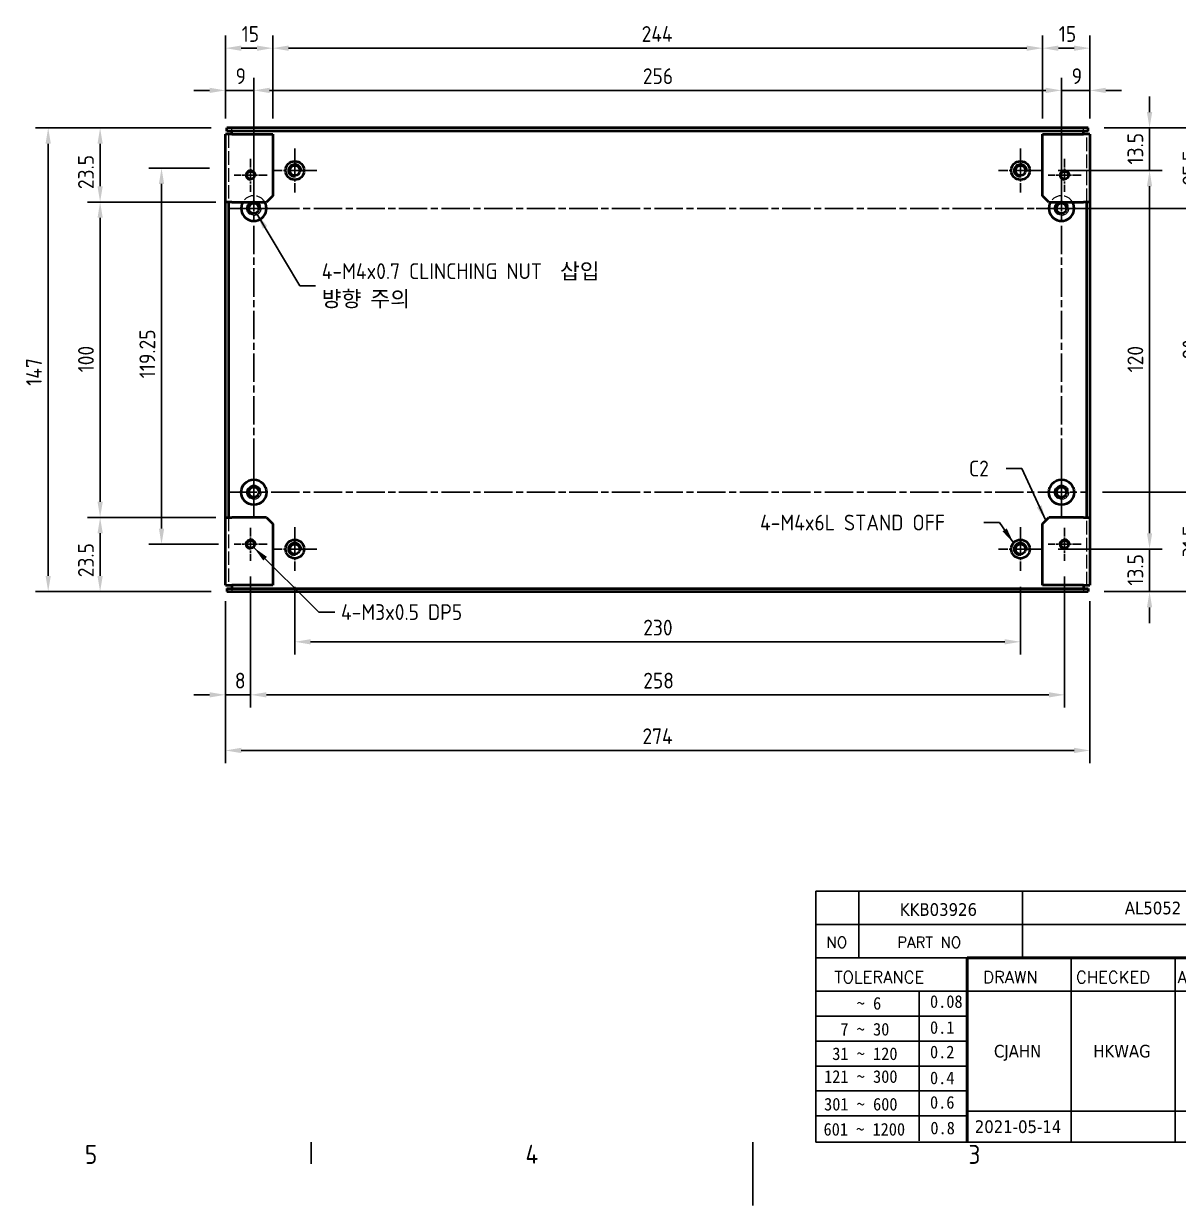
# Model space of a CAD drawing. Header units: millimetres. Extents: x 0 to 840, y 0 to 594.
# Drawn here: x 188.9 to 554.9, y 0 to 374.6 of the extents above; entities that cross this region are included whole.
import ezdxf
from ezdxf.enums import TextEntityAlignment as Align

# ---------------------------------------------------------------- set-up
doc = ezdxf.new("R2010")
doc.units = ezdxf.units.MM
doc.header["$LTSCALE"] = 2
doc.linetypes.add('CHAIN', pattern=[0.3543, 0.2362, -0.0295, 0.0591, -0.0295])
doc.linetypes.add('DASHED', pattern=[0.2067, 0.1654, -0.0413])
doc.layers.get('0').update_dxf_attribs({"color": 3, "lineweight": 25})
for name, color, linetype, lineweight in [('가려진 것(ISO)', 2, 'DASHED', 18), ('가시적인 것(ISO)', 3, 'Continuous', 40), ('가시적인 좁은 것(ISO)', 3, 'Continuous', 35), ('경계(ISO)', 7, 'Continuous', 25), ('기호(ISO)', 5, 'Continuous', 25), ('제목(ISO)', 5, 'Continuous', 50), ('중심 표식(ISO)', 1, 'Continuous', 25), ('중심선(ISO)', 1, 'Continuous', 25), ('치수(ISO)', 2, 'Continuous', 25)]:
    doc.layers.add(name, color=color, linetype=linetype, lineweight=lineweight)
doc.styles.add('HAN_291', font='')
doc.styles.add('RC_284', font='ROMANC.shx')
doc.styles.add('RC_287', font='ROMANC.shx')
doc.styles.add('문자 텍스트_PSTEK_POSCO', font='isocp.shx')
doc.styles.add('치수 텍스트_PSTEK_POSCO', font='isocp.shx')
doc.styles.add('텍스트 스타일198', font='tahoma.ttf')
doc.styles.get('HAN_291').set_extended_font_data('GulimChe')
doc.dimstyles.new('치수_PSTEK_POSCO', dxfattribs={"dimscale": 2, "dimtxt": 2.5, "dimasz": 2.5, "dimexe": 2, "dimexo": 2.5, "dimgap": 1, "dimtad": 1, "dimrnd": 1e-08, "dimdsep": 46, "dimtxsty": '치수 텍스트_PSTEK_POSCO', "dimcen": 0.09, "dimdle": 10, "dimclrd": 7, "dimclre": 7, "dimclrt": 2, "dimadec": 1, "dimazin": 2, "dimtfac": 1, "dimtmove": 0, "dimatfit": 3, "dimfxl": 0, "dimtolj": 1, "dimlwd": -1, "dimlwe": -1, "dimarcsym": 0})
doc.dimstyles.new('치수_PSTEK_POSCO$7', dxfattribs={"dimscale": 2, "dimtxt": 2.5, "dimasz": 2.5, "dimexe": 2, "dimexo": 2.5, "dimgap": 1, "dimtad": 1, "dimrnd": 1e-08, "dimdsep": 46, "dimtxsty": '치수 텍스트_PSTEK_POSCO', "dimcen": 0.09, "dimdle": 10, "dimclrd": 7, "dimclre": 7, "dimclrt": 2, "dimadec": 1, "dimazin": 2, "dimtfac": 1, "dimtmove": 0, "dimatfit": 3, "dimfxl": 0, "dimtolj": 1, "dimlwd": -1, "dimlwe": -1, "dimarcsym": 0})

# ---------------------------------------------------------------- blocks, each defined once
blk = doc.blocks.new('경계 Default Border')
at = {"layer": '경계(ISO)'}
blk.add_line((140, 10), (140, 6.6), dxfattribs=at)
at = {"layer": '경계(ISO)', "flags": 128}
blk.add_lwpolyline([(210, 0), (210, 10)], dxfattribs=at)
at = {"layer": '경계(ISO)', "color": 2, "char_height": 3, "attachment_point": 7, "style": '문자 텍스트_PSTEK_POSCO'}
for s, insert in [('5', (104.14, 6.57)), ('4', (173.97, 6.6)), ('3', (244.17, 6.57))]:
    blk.add_mtext(s, dxfattribs=dict(at, insert=insert))
blk = doc.blocks.new('제목 블록 PSTEK')
at = {"color": 180}
for p, q in [((182.48, 11.79), (182.48, 51.57)), ((182.48, 51.57), (372.48, 51.57)), ((189.27, 51.57), (189.27, 41.01)), ((215.22, 41.01), (215.22, 51.57)), ((182.48, 46.29), (372.48, 46.29)), ((182.48, 41.01), (206.45, 41.01)), ((222.94, 11.79), (222.94, 41.01)), ((239.43, 11.79), (239.43, 41.01)), ((182.48, 35.73), (206.45, 35.73)), ((198.86, 12.03), (198.86, 35.73)), ((206.45, 35.73), (372.48, 35.73)), ((182.48, 31.78), (206.45, 31.78)), ((182.48, 27.83), (206.45, 27.83)), ((182.48, 23.88), (206.45, 23.88)), ((182.48, 19.93), (206.45, 19.93)), ((182.48, 15.98), (206.45, 15.98)), ((206.45, 16.74), (255.92, 16.74)), ((182.48, 11.79), (372.48, 11.79))]:
    blk.add_line(p, q, dxfattribs=at)
at = {"color": 7, "lineweight": 50}
for p, q in [((206.45, 11.79), (206.45, 41.01)), ((206.45, 41.01), (372.48, 41.01))]:
    blk.add_line(p, q, dxfattribs=at)
at = {"layer": '제목(ISO)', "lineweight": 18}
blk.add_line((182.48, 35.73), (182.48, 11.79), dxfattribs=at)
at = {"color": 2}
for s, height, style, p in [('NO', 1.742, 'RC_284', (184.14, 42.62)), ('PART NO', 1.742, 'RC_284', (195.34, 42.62)), (' TOLERANCE', 1.9, 'RC_287', (184.09, 37.01)), ('DRAWN', 1.9, 'RC_287', (208.98, 37.01)), ('CHECKED', 1.9, 'RC_287', (223.69, 37.01)), ('APPROVED', 1.9, 'RC_287', (239.78, 37.01)), ('    ~ 6', 2, 'HAN_291', (183.77, 32.82)), ('0.08', 2, 'HAN_291', (200.55, 33.1)), ('  7 ~ 30', 2, 'HAN_291', (183.77, 28.71)), ('0.1', 2, 'HAN_291', (200.55, 28.99)), (' 31 ~ 120', 2, 'HAN_291', (183.77, 24.83)), ('0.2', 2, 'HAN_291', (200.55, 25.11)), ('121 ~ 300', 2, 'HAN_291', (183.77, 21.21)), ('0.4', 2, 'HAN_291', (200.55, 21)), ('301 ~ 600', 2, 'HAN_291', (183.77, 16.83)), ('0.6', 2, 'HAN_291', (200.55, 17.12)), ('0.8', 2, 'HAN_291', (200.61, 13.06)), ('601 ~ 1200', 2, 'HAN_291', (183.68, 12.85))]:
    blk.add_text(s, height=height, dxfattribs=dict(at, style=style)).set_placement(p)
at = {"layer": '제목(ISO)', "color": 7, "style": '텍스트 스타일198'}
for tag, p in [('부품_번호_001', (195.78, 47.68)), ('설명_001', (231.43, 47.92)), ('재질_001', (290.6, 47.93)), ("3._Q'TY_001", (312.71, 47.92)), ('질량\\P3;_001', (350.3, 48.16)), ('1._MODEL_NAME_001', (326.77, 37.52)), ('제목_001', (338.15, 32.12)), ('부품_번호_001', (334.44, 26.81)), ('설계자_001', (210.68, 25.23)), ('점검자_001', (226.43, 25.23)), ('프로젝트_001', (275.49, 18.27)), ('시트_크기_001', (260.81, 14.84)), ('프로젝트_002', (270.95, 14.85)), ('작성_날짜_001', (207.65, 13.27)), ('프로젝트_003', (285.25, 11.42))]:
    blk.add_attdef(tag, p, '', height=2, dxfattribs=at)
for tag, p in [('4._COLOR', (327.68, 48.93)), ('엔지니어링_승인자', (247.67, 26.23)), ('점검_날짜', (231.18, 14.27)), ('엔지니어링_승인_날짜', (247.67, 14.27))]:
    blk.add_attdef(tag, text='', height=2, dxfattribs=at).set_placement(p, align=Align.MIDDLE_CENTER)
blk = doc.blocks.new('*D26')
at = {"layer": 'Defpoints', "color": 0}
for p in [(274.83, 201.1), (504.83, 201.1), (274.83, 178.65)]:
    blk.add_point(p, dxfattribs=at)
at = {"layer": '치수(ISO)', "color": 7}
for p, q in [((274.83, 196.1), (274.83, 174.65)), ((504.83, 196.1), (504.83, 174.65)), ((499.83, 178.65), (279.83, 178.65))]:
    blk.add_line(p, q, dxfattribs=at)
for points in [[(279.83, 179.48), (279.83, 177.81), (274.83, 178.65)], [(499.83, 179.48), (499.83, 177.81), (504.83, 178.65)]]:
    blk.add_solid(points, dxfattribs=at)
at = {"layer": '치수(ISO)', "color": 2, "insert": (385.26, 183.15), "char_height": 5, "attachment_point": 4, "style": '치수 텍스트_PSTEK_POSCO'}
blk.add_mtext('\\A1;230', dxfattribs=at)
blk = doc.blocks.new('*D36')
at = {"layer": 'Defpoints', "color": 0}
for p in [(260.83, 204.32), (518.83, 204.32), (518.83, 161.84)]:
    blk.add_point(p, dxfattribs=at)
at = {"layer": '치수(ISO)', "color": 7}
for p, q in [((260.83, 199.32), (260.83, 157.84)), ((518.83, 199.32), (518.83, 157.84)), ((265.83, 161.84), (513.83, 161.84))]:
    blk.add_line(p, q, dxfattribs=at)
for points in [[(265.83, 162.67), (265.83, 161.01), (260.83, 161.84)], [(513.83, 162.67), (513.83, 161.01), (518.83, 161.84)]]:
    blk.add_solid(points, dxfattribs=at)
at = {"layer": '치수(ISO)', "color": 2, "insert": (385.26, 166.34), "char_height": 5, "attachment_point": 4, "style": '치수 텍스트_PSTEK_POSCO'}
blk.add_mtext('\\A1;258', dxfattribs=at)
blk = doc.blocks.new('*D37')
at = {"layer": 'Defpoints', "color": 0}
for p in [(252.83, 196.55), (526.83, 196.55), (526.83, 144.21)]:
    blk.add_point(p, dxfattribs=at)
at = {"layer": '치수(ISO)', "color": 7}
for p, q in [((252.83, 191.55), (252.83, 140.21)), ((526.83, 191.55), (526.83, 140.21)), ((257.83, 144.21), (521.83, 144.21))]:
    blk.add_line(p, q, dxfattribs=at)
for points in [[(257.83, 145.04), (257.83, 143.37), (252.83, 144.21)], [(521.83, 145.04), (521.83, 143.37), (526.83, 144.21)]]:
    blk.add_solid(points, dxfattribs=at)
at = {"layer": '치수(ISO)', "color": 2, "insert": (385.01, 148.71), "char_height": 5, "attachment_point": 4, "style": '치수 텍스트_PSTEK_POSCO'}
blk.add_mtext('\\A1;274', dxfattribs=at)
blk = doc.blocks.new('*D38')
at = {"layer": 'Defpoints', "color": 0}
for p in [(252.83, 328.8), (232.58, 209.55), (255.6, 209.55)]:
    blk.add_point(p, dxfattribs=at)
at = {"layer": '치수(ISO)', "color": 7}
for p, q in [((247.83, 328.8), (228.58, 328.8)), ((232.58, 323.8), (232.58, 214.55)), ((250.6, 209.55), (228.58, 209.55))]:
    blk.add_line(p, q, dxfattribs=at)
for points in [[(231.75, 323.8), (233.42, 323.8), (232.58, 328.8)], [(231.75, 214.55), (233.42, 214.55), (232.58, 209.55)]]:
    blk.add_solid(points, dxfattribs=at)
at = {"layer": '치수(ISO)', "color": 2, "insert": (228.08, 262.19), "char_height": 5, "attachment_point": 4, "rotation": 90, "style": '치수 텍스트_PSTEK_POSCO'}
blk.add_mtext('\\A1;119.25', dxfattribs=at)
blk = doc.blocks.new('*D39')
at = {"layer": 'Defpoints', "color": 0}
for p in [(517.83, 353.45), (261.83, 316.05), (517.83, 316.05)]:
    blk.add_point(p, dxfattribs=at)
at = {"layer": '치수(ISO)', "color": 7}
for p, q in [((261.83, 321.05), (261.83, 357.45)), ((517.83, 321.05), (517.83, 357.45)), ((266.83, 353.45), (512.83, 353.45))]:
    blk.add_line(p, q, dxfattribs=at)
for points in [[(266.83, 354.28), (266.83, 352.61), (261.83, 353.45)], [(512.83, 354.28), (512.83, 352.61), (517.83, 353.45)]]:
    blk.add_solid(points, dxfattribs=at)
at = {"layer": '치수(ISO)', "color": 2, "insert": (385.14, 357.95), "char_height": 5, "attachment_point": 4, "style": '치수 텍스트_PSTEK_POSCO'}
blk.add_mtext('\\A1;256', dxfattribs=at)
blk = doc.blocks.new('*D40')
at = {"layer": 'Defpoints', "color": 0}
for p in [(260.83, 204.32), (252.83, 196.55), (260.83, 161.84)]:
    blk.add_point(p, dxfattribs=at)
at = {"layer": '치수(ISO)', "color": 7}
for p, q in [((260.83, 199.32), (260.83, 157.84)), ((252.83, 191.55), (252.83, 157.84)), ((247.83, 161.84), (242.83, 161.84)), ((252.83, 161.84), (260.83, 161.84)), ((265.83, 161.84), (270.83, 161.84))]:
    blk.add_line(p, q, dxfattribs=at)
for points in [[(247.83, 162.67), (247.83, 161.01), (252.83, 161.84)], [(265.83, 162.67), (265.83, 161.01), (260.83, 161.84)]]:
    blk.add_solid(points, dxfattribs=at)
at = {"layer": '치수(ISO)', "color": 2, "insert": (255.83, 166.34), "char_height": 5, "attachment_point": 4, "style": '치수 텍스트_PSTEK_POSCO'}
blk.add_mtext('\\A1;8', dxfattribs=at)
blk = doc.blocks.new('*D41')
at = {"layer": 'Defpoints', "color": 0}
for p in [(252.83, 353.45), (252.83, 339.55), (261.83, 316.05)]:
    blk.add_point(p, dxfattribs=at)
at = {"layer": '치수(ISO)', "color": 7}
for p, q in [((252.83, 344.55), (252.83, 357.45)), ((261.83, 321.05), (261.83, 357.45)), ((247.83, 353.45), (242.83, 353.45)), ((261.83, 353.45), (252.83, 353.45)), ((266.83, 353.45), (271.83, 353.45))]:
    blk.add_line(p, q, dxfattribs=at)
for points in [[(247.83, 354.28), (247.83, 352.61), (252.83, 353.45)], [(266.83, 354.28), (266.83, 352.61), (261.83, 353.45)]]:
    blk.add_solid(points, dxfattribs=at)
at = {"layer": '치수(ISO)', "color": 2, "insert": (256.05, 357.95), "char_height": 5, "attachment_point": 4, "style": '치수 텍스트_PSTEK_POSCO'}
blk.add_mtext('\\A1;9', dxfattribs=at)
blk = doc.blocks.new('*D42')
at = {"layer": 'Defpoints', "color": 0}
for p in [(526.83, 353.45), (526.83, 339.55), (517.83, 316.05)]:
    blk.add_point(p, dxfattribs=at)
at = {"layer": '치수(ISO)', "color": 7}
for p, q in [((517.83, 321.05), (517.83, 357.45)), ((526.83, 344.55), (526.83, 357.45)), ((512.83, 353.45), (507.83, 353.45)), ((517.83, 353.45), (526.83, 353.45)), ((531.83, 353.45), (536.83, 353.45))]:
    blk.add_line(p, q, dxfattribs=at)
for points in [[(512.83, 354.28), (512.83, 352.61), (517.83, 353.45)], [(531.83, 354.28), (531.83, 352.61), (526.83, 353.45)]]:
    blk.add_solid(points, dxfattribs=at)
at = {"layer": '치수(ISO)', "color": 2, "insert": (521.05, 357.95), "char_height": 5, "attachment_point": 4, "style": '치수 텍스트_PSTEK_POSCO'}
blk.add_mtext('\\A1;9', dxfattribs=at)
blk = doc.blocks.new('*D43')
at = {"layer": 'Defpoints', "color": 0}
for p in [(267.83, 366.83), (252.83, 339.55), (267.83, 339.55)]:
    blk.add_point(p, dxfattribs=at)
at = {"layer": '치수(ISO)', "color": 7}
for p, q in [((252.83, 344.55), (252.83, 370.83)), ((267.83, 344.55), (267.83, 370.83)), ((257.83, 366.83), (262.83, 366.83))]:
    blk.add_line(p, q, dxfattribs=at)
for points in [[(257.83, 367.66), (257.83, 365.99), (252.83, 366.83)], [(262.83, 367.66), (262.83, 365.99), (267.83, 366.83)]]:
    blk.add_solid(points, dxfattribs=at)
at = {"layer": '치수(ISO)', "color": 2, "insert": (257.97, 371.33), "char_height": 5, "attachment_point": 4, "style": '치수 텍스트_PSTEK_POSCO'}
blk.add_mtext('\\A1;15', dxfattribs=at)
blk = doc.blocks.new('*D44')
at = {"layer": 'Defpoints', "color": 0}
for p in [(511.83, 366.83), (267.83, 339.55), (511.83, 339.55)]:
    blk.add_point(p, dxfattribs=at)
at = {"layer": '치수(ISO)', "color": 7}
for p, q in [((267.83, 344.55), (267.83, 370.83)), ((511.83, 344.55), (511.83, 370.83)), ((272.83, 366.83), (506.83, 366.83))]:
    blk.add_line(p, q, dxfattribs=at)
for points in [[(272.83, 367.66), (272.83, 365.99), (267.83, 366.83)], [(506.83, 367.66), (506.83, 365.99), (511.83, 366.83)]]:
    blk.add_solid(points, dxfattribs=at)
at = {"layer": '치수(ISO)', "color": 2, "insert": (384.76, 371.33), "char_height": 5, "attachment_point": 4, "style": '치수 텍스트_PSTEK_POSCO'}
blk.add_mtext('\\A1;244', dxfattribs=at)
blk = doc.blocks.new('*D45')
at = {"layer": 'Defpoints', "color": 0}
for p in [(526.83, 366.83), (511.83, 339.55), (526.83, 339.55)]:
    blk.add_point(p, dxfattribs=at)
at = {"layer": '치수(ISO)', "color": 7}
for p, q in [((511.83, 344.55), (511.83, 370.83)), ((526.83, 344.55), (526.83, 370.83)), ((516.83, 366.83), (521.83, 366.83))]:
    blk.add_line(p, q, dxfattribs=at)
for points in [[(516.83, 367.66), (516.83, 365.99), (511.83, 366.83)], [(521.83, 367.66), (521.83, 365.99), (526.83, 366.83)]]:
    blk.add_solid(points, dxfattribs=at)
at = {"layer": '치수(ISO)', "color": 2, "insert": (516.97, 371.33), "char_height": 5, "attachment_point": 4, "style": '치수 텍스트_PSTEK_POSCO'}
blk.add_mtext('\\A1;15', dxfattribs=at)
blk = doc.blocks.new('*D46')
at = {"layer": 'Defpoints', "color": 0}
for p in [(213.12, 218.05), (254.83, 218.05), (253.33, 194.55)]:
    blk.add_point(p, dxfattribs=at)
at = {"layer": '치수(ISO)', "color": 7}
for p, q in [((249.83, 218.05), (209.12, 218.05)), ((213.12, 199.55), (213.12, 213.05)), ((248.33, 194.55), (209.12, 194.55))]:
    blk.add_line(p, q, dxfattribs=at)
for points in [[(212.29, 213.05), (213.95, 213.05), (213.12, 218.05)], [(212.29, 199.55), (213.95, 199.55), (213.12, 194.55)]]:
    blk.add_solid(points, dxfattribs=at)
at = {"layer": '치수(ISO)', "color": 2, "insert": (208.62, 199.11), "char_height": 5, "attachment_point": 4, "rotation": 90, "style": '치수 텍스트_PSTEK_POSCO'}
blk.add_mtext('\\A1;23.5', dxfattribs=at)
blk = doc.blocks.new('*D47')
at = {"layer": 'Defpoints', "color": 0}
for p in [(213.12, 318.05), (254.83, 318.05), (254.83, 218.05)]:
    blk.add_point(p, dxfattribs=at)
at = {"layer": '치수(ISO)', "color": 7}
for p, q in [((249.83, 318.05), (209.12, 318.05)), ((213.12, 223.05), (213.12, 313.05)), ((249.83, 218.05), (209.12, 218.05))]:
    blk.add_line(p, q, dxfattribs=at)
for points in [[(212.29, 313.05), (213.95, 313.05), (213.12, 318.05)], [(212.29, 223.05), (213.95, 223.05), (213.12, 218.05)]]:
    blk.add_solid(points, dxfattribs=at)
at = {"layer": '치수(ISO)', "color": 2, "insert": (208.62, 264.07), "char_height": 5, "attachment_point": 4, "rotation": 90, "style": '치수 텍스트_PSTEK_POSCO'}
blk.add_mtext('\\A1;100', dxfattribs=at)
blk = doc.blocks.new('*D48')
at = {"layer": 'Defpoints', "color": 0}
for p in [(213.12, 341.55), (253.33, 341.55), (254.83, 318.05)]:
    blk.add_point(p, dxfattribs=at)
at = {"layer": '치수(ISO)', "color": 7}
for p, q in [((248.33, 341.55), (209.12, 341.55)), ((213.12, 323.05), (213.12, 336.55)), ((249.83, 318.05), (209.12, 318.05))]:
    blk.add_line(p, q, dxfattribs=at)
for points in [[(212.29, 336.55), (213.95, 336.55), (213.12, 341.55)], [(212.29, 323.05), (213.95, 323.05), (213.12, 318.05)]]:
    blk.add_solid(points, dxfattribs=at)
at = {"layer": '치수(ISO)', "color": 2, "insert": (208.62, 322.15), "char_height": 5, "attachment_point": 4, "rotation": 90, "style": '치수 텍스트_PSTEK_POSCO'}
blk.add_mtext('\\A1;23.5', dxfattribs=at)
blk = doc.blocks.new('*D49')
at = {"layer": 'Defpoints', "color": 0}
for p in [(196.66, 341.55), (253.33, 341.55), (253.33, 194.55)]:
    blk.add_point(p, dxfattribs=at)
at = {"layer": '치수(ISO)', "color": 7}
for p, q in [((248.33, 341.55), (192.66, 341.55)), ((196.66, 199.55), (196.66, 336.55)), ((248.33, 194.55), (192.66, 194.55))]:
    blk.add_line(p, q, dxfattribs=at)
for points in [[(195.83, 336.55), (197.49, 336.55), (196.66, 341.55)], [(195.83, 199.55), (197.49, 199.55), (196.66, 194.55)]]:
    blk.add_solid(points, dxfattribs=at)
at = {"layer": '치수(ISO)', "color": 2, "insert": (192.16, 259.8), "char_height": 5, "attachment_point": 4, "rotation": 90, "style": '치수 텍스트_PSTEK_POSCO'}
blk.add_mtext('\\A1;147', dxfattribs=at)
blk = doc.blocks.new('*D54')
at = {"layer": 'Defpoints', "color": 0}
for p in [(517.83, 316.05), (563.2, 316.05), (525.83, 226.05)]:
    blk.add_point(p, dxfattribs=at)
at = {"layer": '치수(ISO)', "color": 7}
for p, q in [((522.83, 316.05), (567.2, 316.05)), ((563.2, 231.05), (563.2, 311.05)), ((530.83, 226.05), (567.2, 226.05))]:
    blk.add_line(p, q, dxfattribs=at)
for points in [[(562.37, 311.05), (564.04, 311.05), (563.2, 316.05)], [(562.37, 231.05), (564.04, 231.05), (563.2, 226.05)]]:
    blk.add_solid(points, dxfattribs=at)
at = {"layer": '치수(ISO)', "color": 2, "insert": (558.7, 268.2), "char_height": 5, "attachment_point": 4, "rotation": 90, "style": '치수 텍스트_PSTEK_POSCO'}
blk.add_mtext('\\A1;90', dxfattribs=at)
blk = doc.blocks.new('*D55')
at = {"layer": 'Defpoints', "color": 0}
for p in [(526.33, 341.55), (517.83, 316.05), (563.2, 316.05)]:
    blk.add_point(p, dxfattribs=at)
at = {"layer": '치수(ISO)', "color": 7}
for p, q in [((531.33, 341.55), (567.2, 341.55)), ((563.2, 336.55), (563.2, 321.05)), ((522.83, 316.05), (567.2, 316.05))]:
    blk.add_line(p, q, dxfattribs=at)
for points in [[(562.37, 336.55), (564.04, 336.55), (563.2, 341.55)], [(562.37, 321.05), (564.04, 321.05), (563.2, 316.05)]]:
    blk.add_solid(points, dxfattribs=at)
at = {"layer": '치수(ISO)', "color": 2, "insert": (558.7, 323.38), "char_height": 5, "attachment_point": 4, "rotation": 90, "style": '치수 텍스트_PSTEK_POSCO'}
blk.add_mtext('\\A1;25.5', dxfattribs=at)
blk = doc.blocks.new('*D56')
at = {"layer": 'Defpoints', "color": 0}
for p in [(525.83, 226.05), (526.33, 194.55), (563.2, 194.55)]:
    blk.add_point(p, dxfattribs=at)
at = {"layer": '치수(ISO)', "color": 7}
for p, q in [((530.83, 226.05), (567.2, 226.05)), ((563.2, 221.05), (563.2, 199.55)), ((531.33, 194.55), (567.2, 194.55))]:
    blk.add_line(p, q, dxfattribs=at)
for points in [[(562.37, 221.05), (564.04, 221.05), (563.2, 226.05)], [(562.37, 199.55), (564.04, 199.55), (563.2, 194.55)]]:
    blk.add_solid(points, dxfattribs=at)
at = {"layer": '치수(ISO)', "color": 2, "insert": (558.7, 205.45), "char_height": 5, "attachment_point": 4, "rotation": 90, "style": '치수 텍스트_PSTEK_POSCO'}
blk.add_mtext('\\A1;31.5', dxfattribs=at)
blk = doc.blocks.new('*D57')
at = {"layer": 'Defpoints', "color": 0}
for p in [(511.78, 328.05), (511.78, 208.05), (545.74, 208.05)]:
    blk.add_point(p, dxfattribs=at)
at = {"layer": '치수(ISO)', "color": 7}
for p, q in [((516.78, 328.05), (549.74, 328.05)), ((545.74, 323.05), (545.74, 213.05)), ((516.78, 208.05), (549.74, 208.05))]:
    blk.add_line(p, q, dxfattribs=at)
for points in [[(544.9, 323.05), (546.57, 323.05), (545.74, 328.05)], [(544.9, 213.05), (546.57, 213.05), (545.74, 208.05)]]:
    blk.add_solid(points, dxfattribs=at)
at = {"layer": '치수(ISO)', "color": 2, "insert": (541.24, 264.05), "char_height": 5, "attachment_point": 4, "rotation": 90, "style": '치수 텍스트_PSTEK_POSCO'}
blk.add_mtext('\\A1;120', dxfattribs=at)
blk = doc.blocks.new('*D58')
at = {"layer": 'Defpoints', "color": 0}
for p in [(526.33, 341.55), (545.74, 341.55), (511.78, 328.05)]:
    blk.add_point(p, dxfattribs=at)
at = {"layer": '치수(ISO)', "color": 7}
for p, q in [((545.74, 346.55), (545.74, 351.55)), ((531.33, 341.55), (549.74, 341.55)), ((545.74, 328.05), (545.74, 341.55)), ((516.78, 328.05), (549.74, 328.05)), ((545.74, 323.05), (545.74, 318.05))]:
    blk.add_line(p, q, dxfattribs=at)
for points in [[(544.9, 346.55), (546.57, 346.55), (545.74, 341.55)], [(544.9, 323.05), (546.57, 323.05), (545.74, 328.05)]]:
    blk.add_solid(points, dxfattribs=at)
at = {"layer": '치수(ISO)', "color": 2, "insert": (541.24, 329.95), "char_height": 5, "attachment_point": 4, "rotation": 90, "style": '치수 텍스트_PSTEK_POSCO'}
blk.add_mtext('\\A1;13.5', dxfattribs=at)
blk = doc.blocks.new('*D59')
at = {"layer": 'Defpoints', "color": 0}
for p in [(511.78, 208.05), (526.33, 194.55), (545.74, 194.55)]:
    blk.add_point(p, dxfattribs=at)
at = {"layer": '치수(ISO)', "color": 7}
for p, q in [((545.74, 213.05), (545.74, 218.05)), ((516.78, 208.05), (549.74, 208.05)), ((545.74, 208.05), (545.74, 194.55)), ((531.33, 194.55), (549.74, 194.55)), ((545.74, 189.55), (545.74, 184.55))]:
    blk.add_line(p, q, dxfattribs=at)
for points in [[(544.9, 213.05), (546.57, 213.05), (545.74, 208.05)], [(544.9, 189.55), (546.57, 189.55), (545.74, 194.55)]]:
    blk.add_solid(points, dxfattribs=at)
at = {"layer": '치수(ISO)', "color": 2, "insert": (541.24, 196.45), "char_height": 5, "attachment_point": 4, "rotation": 90, "style": '치수 텍스트_PSTEK_POSCO'}
blk.add_mtext('\\A1;13.5', dxfattribs=at)

msp = doc.modelspace()

# ---------------------------------------------------------------- linework, layer by layer
at = {"layer": '가려진 것(ISO)', "ltscale": 0.952248}
for p, q in [((254.827, 340.552), (254.827, 341.552)), ((524.827, 340.552), (524.827, 341.552)), ((254.827, 195.552), (254.827, 194.552)), ((524.827, 195.552), (524.827, 194.552))]:
    msp.add_line(p, q, dxfattribs=at)
at = {"layer": '가려진 것(ISO)', "ltscale": 13.001935}
for p, q in [((253.827, 339.552), (253.827, 318.052)), ((525.827, 318.052), (525.827, 339.552)), ((253.827, 218.052), (253.827, 196.552)), ((525.827, 196.552), (525.827, 218.052))]:
    msp.add_line(p, q, dxfattribs=at)
at = {"layer": '가려진 것(ISO)', "ltscale": 11.399102}
for centre in [(261.827, 316.052), (517.827, 316.052), (261.827, 226.052), (517.827, 226.052)]:
    msp.add_circle(centre, 2.25, dxfattribs=at)
at = {"layer": '가려진 것(ISO)', "ltscale": 10.132536}
for centre in [(261.827, 316.052), (517.827, 316.052)]:
    msp.add_arc(centre, 4, 30, 150, dxfattribs=at)
at = {"layer": '가시적인 것(ISO)'}
for p, q in [((526.327, 341.552), (253.327, 341.552)), ((253.327, 340.552), (253.327, 341.552)), ((526.327, 340.552), (526.327, 341.552)), ((252.827, 318.052), (252.827, 339.552)), ((254.827, 339.552), (252.827, 339.552)), ((526.327, 340.552), (253.327, 340.552)), ((254.827, 339.552), (254.827, 340.552)), ((254.827, 339.552), (267.827, 339.552)), ((267.827, 339.552), (267.827, 320.052)), ((511.827, 339.552), (524.827, 339.552)), ((511.827, 320.052), (511.827, 339.552)), ((524.827, 339.552), (524.827, 340.552)), ((526.827, 339.552), (524.827, 339.552)), ((526.827, 339.552), (526.827, 318.052)), ((267.827, 320.052), (265.827, 318.052)), ((513.827, 318.052), (511.827, 320.052)), ((254.827, 318.052), (252.827, 318.052)), ((252.827, 218.052), (252.827, 318.052)), ((253.827, 318.052), (253.827, 218.052)), ((254.827, 318.052), (265.827, 318.052)), ((513.827, 318.052), (524.827, 318.052)), ((526.827, 318.052), (524.827, 318.052)), ((525.827, 218.052), (525.827, 318.052)), ((526.827, 318.052), (526.827, 218.052)), ((252.827, 218.052), (254.827, 218.052)), ((252.827, 196.552), (252.827, 218.052)), ((265.827, 218.052), (254.827, 218.052)), ((265.827, 218.052), (267.827, 216.052)), ((511.827, 216.052), (513.827, 218.052)), ((524.827, 218.052), (513.827, 218.052)), ((524.827, 218.052), (526.827, 218.052)), ((526.827, 218.052), (526.827, 196.552)), ((267.827, 216.052), (267.827, 196.552)), ((511.827, 196.552), (511.827, 216.052)), ((252.827, 196.552), (254.827, 196.552)), ((253.327, 195.552), (526.327, 195.552)), ((253.327, 195.552), (253.327, 194.552)), ((267.827, 196.552), (254.827, 196.552)), ((254.827, 196.552), (254.827, 195.552)), ((524.827, 196.552), (511.827, 196.552)), ((524.827, 196.552), (526.827, 196.552)), ((524.827, 196.552), (524.827, 195.552)), ((526.327, 195.552), (526.327, 194.552)), ((253.327, 194.552), (526.327, 194.552))]:
    msp.add_line(p, q, dxfattribs=at)
for centre, radius in [((274.827, 328.052), 2.95), ((274.827, 328.052), 1.621), ((504.827, 328.052), 2.95), ((504.827, 328.052), 1.621), ((260.827, 326.552), 1.23), ((518.827, 326.552), 1.23), ((261.827, 316.052), 1.621), ((517.827, 316.052), 1.621), ((261.827, 226.052), 4), ((517.827, 226.052), 4), ((261.827, 226.052), 1.621), ((517.827, 226.052), 1.621), ((260.827, 209.552), 1.23), ((274.827, 208.052), 2.95), ((504.827, 208.052), 2.95), ((518.827, 209.552), 1.23), ((274.827, 208.052), 1.621), ((504.827, 208.052), 1.621)]:
    msp.add_circle(centre, radius, dxfattribs=at)
for centre in [(261.827, 316.052), (517.827, 316.052)]:
    msp.add_arc(centre, 4, 150, 30, dxfattribs=at)
at = {"layer": '가시적인 좁은 것(ISO)'}
for centre, radius in [((274.827, 328.052), 2), ((504.827, 328.052), 2), ((260.827, 326.552), 1.5), ((518.827, 326.552), 1.5), ((261.827, 316.052), 2), ((517.827, 316.052), 2), ((261.827, 226.052), 2), ((517.827, 226.052), 2), ((260.827, 209.552), 1.5), ((274.827, 208.052), 2), ((504.827, 208.052), 2), ((518.827, 209.552), 1.5)]:
    msp.add_arc(centre, radius, 350, 260, dxfattribs=at)
at = {"layer": '중심 표식(ISO)', "linetype": 'CHAIN', "ltscale": 7.722792}
for p, q in [((274.827, 335.002), (274.827, 321.102)), ((504.827, 335.002), (504.827, 321.102)), ((281.777, 328.052), (267.877, 328.052)), ((511.777, 328.052), (497.877, 328.052)), ((274.827, 215.002), (274.827, 201.102)), ((504.827, 215.002), (504.827, 201.102)), ((281.777, 208.052), (267.877, 208.052)), ((511.777, 208.052), (497.877, 208.052))]:
    msp.add_line(p, q, dxfattribs=at)
at = {"layer": '중심 표식(ISO)', "linetype": 'CHAIN', "ltscale": 5.810959}
for p, q in [((260.827, 331.781), (260.827, 321.322)), ((518.827, 331.781), (518.827, 321.322)), ((266.057, 326.552), (255.598, 326.552)), ((524.057, 326.552), (513.598, 326.552)), ((260.827, 214.781), (260.827, 204.322)), ((518.827, 214.781), (518.827, 204.322)), ((266.057, 209.552), (255.598, 209.552)), ((524.057, 209.552), (513.598, 209.552))]:
    msp.add_line(p, q, dxfattribs=at)
at = {"layer": '중심 표식(ISO)', "linetype": 'CHAIN', "ltscale": 8.88956}
for p, q in [((269.827, 316.052), (253.827, 316.052)), ((525.827, 316.052), (509.827, 316.052)), ((261.827, 234.052), (261.827, 218.052)), ((517.827, 234.052), (517.827, 218.052))]:
    msp.add_line(p, q, dxfattribs=at)
at = {"layer": '중심선(ISO)', "linetype": 'CHAIN', "ltscale": 19.051651}
for p, q in [((261.827, 324.052), (261.827, 218.052)), ((517.827, 324.052), (517.827, 218.052)), ((253.827, 316.052), (525.827, 316.052)), ((253.827, 226.052), (525.827, 226.052))]:
    msp.add_line(p, q, dxfattribs=at)

# ---------------------------------------------------------------- block references
at = {"xscale": 2, "yscale": 2, "zscale": 2}
msp.add_blockref('경계 Default Border', (0, 0), dxfattribs=at)
ref = msp.add_blockref('제목 블록 PSTEK', (75.048, -3.582), dxfattribs=dict(xscale=2, yscale=2, zscale=2))
ref.add_attrib('설계자_001', 'CJAHN', (496.413, 46.884), dxfattribs={"layer": '제목(ISO)', "color": 7, "height": 4, "style": '텍스트 스타일198'})
ref.add_attrib('점검자_001', 'HKWAG', (527.905, 46.887), dxfattribs={"layer": '제목(ISO)', "color": 7, "height": 4, "style": '텍스트 스타일198'})
ref.add_attrib('작성_날짜_001', '2021-05-14', (490.35, 22.95), dxfattribs={"layer": '제목(ISO)', "color": 7, "height": 4, "style": '텍스트 스타일198'})
ref.add_attrib('설명_001', 'AL5052 t=1.0*75*274*147', (537.905, 92.263), dxfattribs={"layer": '제목(ISO)', "color": 7, "height": 4, "style": '텍스트 스타일198'})
ref.add_attrib('부품_번호_001', 'KKB03926', (466.608, 91.778), dxfattribs={"layer": '제목(ISO)', "color": 7, "height": 4, "style": '텍스트 스타일198'})

# ---------------------------------------------------------------- texts
at = {"layer": '기호(ISO)', "color": 2, "char_height": 5, "attachment_point": 4, "style": '치수 텍스트_PSTEK_POSCO'}
for s, insert, width, line_spacing_factor in [('{4-M4x0.7 CLINCHING NUT  삽입\\P뱡향 주의}', (283.373, 291.495), 102.58302, 1.05), ('{4-M3x0.5 DP5}', (289.472, 188.068), 46.02783, 0.4375)]:
    msp.add_mtext(s, dxfattribs=dict(at, insert=insert, width=width, line_spacing_factor=line_spacing_factor))
at = {"layer": '기호(ISO)', "color": 2, "insert": (488.502, 233.58), "char_height": 5, "attachment_point": 4, "style": '치수 텍스트_PSTEK_POSCO'}
msp.add_mtext('{C2}', dxfattribs=at)
at = {"layer": '기호(ISO)', "color": 2, "insert": (422.288, 216.436), "char_height": 5, "width": 68.91538, "attachment_point": 4, "style": '치수 텍스트_PSTEK_POSCO'}
msp.add_mtext('{\\fISOCP|b0|i0;\\H5.0000;4-M4x6L STAND OFF}', dxfattribs=at)

# ---------------------------------------------------------------- dimensions: what is measured, and where the dimension line sits
at = {"layer": '치수(ISO)', "color": 7}
for base, p1, p2, angle, override, picture, middle in [((511.827, 366.826), (267.827, 339.552), (511.827, 339.552), 180, {"dimdec": 2, "dimtp": 0, "dimtm": 0, "dimtdec": 2, "dimtofl": 0, "dimatfit": 1}, '*D44', (389.827, 366.826)), ((267.827, 366.826), (252.827, 339.552), (267.827, 339.552), 180, {"dimdec": 2, "dimtp": 0, "dimtm": 0, "dimtdec": 2, "dimtofl": 0, "dimatfit": 1}, '*D43', (260.327, 366.826)), ((526.827, 366.826), (511.827, 339.552), (526.827, 339.552), 180, {"dimdec": 2, "dimtp": 0, "dimtm": 0, "dimtdec": 2, "dimtofl": 0, "dimatfit": 1}, '*D45', (519.327, 366.826)), ((252.827, 353.447), (261.827, 316.052), (252.827, 339.552), 180, {"dimdec": 2, "dimtp": 0, "dimtm": 0, "dimtdec": 2, "dimtofl": 1, "dimatfit": 1}, '*D41', (257.327, 353.447)), ((517.827, 353.447), (261.827, 316.052), (517.827, 316.052), 180, {"dimdec": 2, "dimtp": 0, "dimtm": 0, "dimtdec": 2, "dimtofl": 0, "dimatfit": 1}, '*D39', (389.827, 353.447)), ((526.827, 353.447), (517.827, 316.052), (526.827, 339.552), 180, {"dimdec": 2, "dimtp": 0, "dimtm": 0, "dimtdec": 2, "dimtofl": 1, "dimatfit": 1}, '*D42', (522.327, 353.447)), ((545.737, 341.552), (511.777, 328.052), (526.327, 341.552), 90, {"dimdec": 2, "dimtp": 0, "dimtm": 0, "dimtdec": 2, "dimtofl": 1, "dimatfit": 1}, '*D58', (545.737, 334.802)), ((196.659, 341.552), (253.327, 194.552), (253.327, 341.552), 270, {"dimdec": 2, "dimtp": 0, "dimtm": 0, "dimtdec": 2, "dimtofl": 0, "dimatfit": 1}, '*D49', (196.659, 264.052)), ((213.12, 341.552), (254.827, 318.052), (253.327, 341.552), 90, {"dimdec": 2, "dimtp": 0, "dimtm": 0, "dimtdec": 2, "dimtofl": 0, "dimatfit": 1}, '*D48', (213.12, 327.572)), ((563.203, 316.052), (526.327, 341.552), (517.827, 316.052), 90, {"dimdec": 2, "dimtp": 0, "dimtm": 0, "dimtdec": 2, "dimtofl": 0, "dimatfit": 1}, '*D55', (563.203, 328.802)), ((232.583, 209.552), (252.827, 328.802), (255.598, 209.552), 90, {"dimdec": 2, "dimtp": 0, "dimtm": 0, "dimtdec": 2, "dimtofl": 0, "dimatfit": 1}, '*D38', (232.583, 270.052)), ((545.737, 208.052), (511.777, 328.052), (511.777, 208.052), 90, {"dimdec": 2, "dimtp": 0, "dimtm": 0, "dimtdec": 2, "dimtofl": 0, "dimatfit": 1}, '*D57', (545.737, 268.052)), ((213.12, 318.052), (254.827, 218.052), (254.827, 318.052), 90, {"dimdec": 2, "dimtp": 0, "dimtm": 0, "dimtdec": 2, "dimtofl": 0, "dimatfit": 1}, '*D47', (213.12, 268.072)), ((563.203, 316.052), (525.827, 226.052), (517.827, 316.052), 90, {"dimdec": 2, "dimtp": 0, "dimtm": 0, "dimtdec": 2, "dimtofl": 0, "dimatfit": 1}, '*D54', (563.203, 271.052)), ((563.203, 194.552), (525.827, 226.052), (526.327, 194.552), 90, {"dimdec": 2, "dimtp": 0, "dimtm": 0, "dimtdec": 2, "dimtofl": 0, "dimatfit": 1}, '*D56', (563.203, 210.302)), ((213.12, 218.052), (253.327, 194.552), (254.827, 218.052), 90, {"dimdec": 2, "dimtp": 0, "dimtm": 0, "dimtdec": 2, "dimtofl": 0, "dimatfit": 1}, '*D46', (213.12, 204.532)), ((545.737, 194.552), (511.777, 208.052), (526.327, 194.552), 90, {"dimdec": 2, "dimtp": 0, "dimtm": 0, "dimtdec": 2, "dimtofl": 1, "dimatfit": 1}, '*D59', (545.737, 201.302)), ((518.827, 161.84), (260.827, 204.322), (518.827, 204.322), 180, {"dimdec": 2, "dimtp": 0, "dimtm": 0, "dimtdec": 2, "dimtofl": 0, "dimatfit": 1}, '*D36', (389.827, 161.84)), ((274.827, 178.646), (504.827, 201.102), (274.827, 201.102), 180, {"dimdec": 2, "dimtp": 0, "dimtm": 0, "dimtdec": 2, "dimtofl": 0, "dimatfit": 1}, '*D26', (389.827, 178.646))]:
    dim = msp.add_linear_dim(base=base, p1=p1, p2=p2, angle=angle, dimstyle='치수_PSTEK_POSCO', override=override, dxfattribs=at)
    dim.commit()
    dim.dimension.update_dxf_attribs({"geometry": picture, "text_midpoint": middle, "dimtype": 160})
for base, p2, override, picture, middle in [((260.827, 161.84), (260.827, 204.322), {"dimdec": 2, "dimtp": 0, "dimtm": 0, "dimtdec": 2, "dimtofl": 1, "dimatfit": 1}, '*D40', (256.827, 161.84)), ((526.827, 144.208), (526.827, 196.552), {"dimdec": 2, "dimtp": 0, "dimtm": 0, "dimtdec": 2, "dimtofl": 0, "dimatfit": 1}, '*D37', (389.827, 144.208))]:
    dim = msp.add_linear_dim(base=base, p1=(252.827, 196.552), p2=p2, dimstyle='치수_PSTEK_POSCO', override=override, dxfattribs=at)
    dim.commit()
    dim.dimension.update_dxf_attribs({"geometry": picture, "text_midpoint": middle, "dimtype": 160})

# ---------------------------------------------------------------- leaders
at = {"layer": '기호(ISO)', "color": 7, "annotation_type": 0, "has_hookline": 1}
for points, hookline_direction, text_width in [([(262.827, 314.32), (276.373, 291.495), (281.373, 291.495)], 0, 89.12), ([(512.827, 217.052), (505.285, 233.58), (500.285, 233.58)], 1, 6.033), ([(502.625, 210.015), (498.203, 216.436), (493.203, 216.436)], 1, 67.306), ([(261.888, 208.491), (282.472, 188.068), (287.472, 188.068)], 0, 39.707)]:
    msp.add_leader(points, dimstyle='치수_PSTEK_POSCO$7', override={"dimtad": 0}, dxfattribs=dict(at, hookline_direction=hookline_direction, text_width=text_width))

doc.saveas('drawing.dxf')
